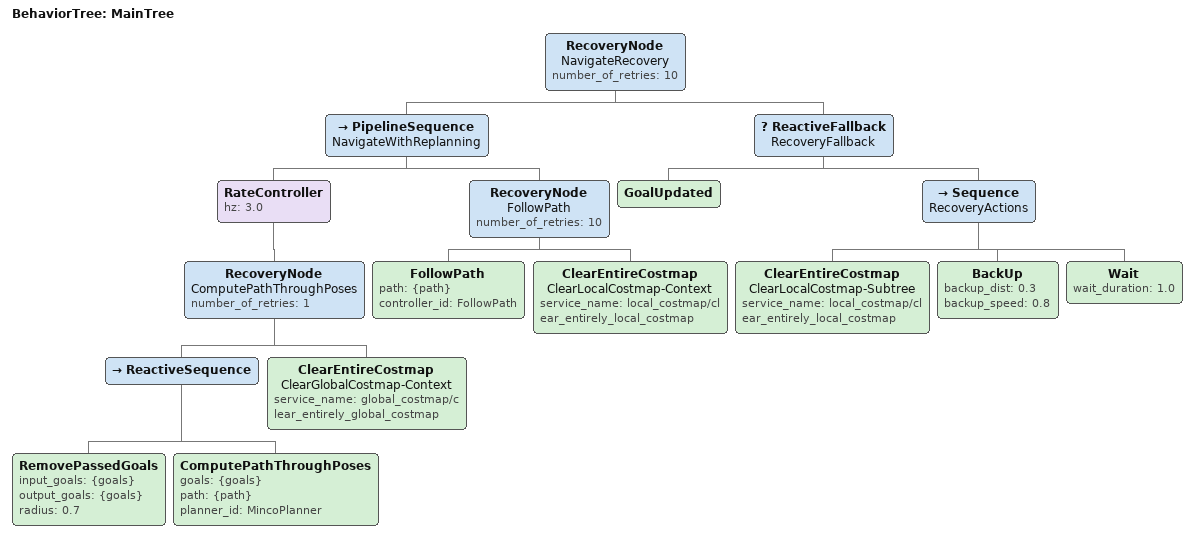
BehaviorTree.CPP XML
<?xml version="1.0" encoding="UTF-8"?>
<root BTCPP_format="3"
      main_tree_to_execute="MainTree">
  <BehaviorTree ID="MainTree">
    <RecoveryNode name="NavigateRecovery"
                  number_of_retries="10">
      <PipelineSequence name="NavigateWithReplanning">
        <RateController hz="3.0">
          <RecoveryNode name="ComputePathThroughPoses"
                        number_of_retries="1">
            <ReactiveSequence>
              <RemovePassedGoals input_goals="{goals}"
                                 output_goals="{goals}"
                                 radius="0.7"/>
              <ComputePathThroughPoses goals="{goals}"
                                       path="{path}"
                                       planner_id="MincoPlanner"/>
            </ReactiveSequence>
            <ClearEntireCostmap name="ClearGlobalCostmap-Context"
                                service_name="global_costmap/clear_entirely_global_costmap"/>
          </RecoveryNode>
        </RateController>
        <RecoveryNode name="FollowPath"
                      number_of_retries="10">
          <FollowPath path="{path}"
                      controller_id="FollowPath"/>
          <ClearEntireCostmap name="ClearLocalCostmap-Context"
                              service_name="local_costmap/clear_entirely_local_costmap"/>
        </RecoveryNode>
      </PipelineSequence>
      <ReactiveFallback name="RecoveryFallback">
        <GoalUpdated/>
          <!-- 改为 ↓：每次都执行相同流程，更快更稳定 -->
          <Sequence name="RecoveryActions">
            <ClearEntireCostmap name="ClearLocalCostmap-Subtree"
                                service_name="local_costmap/clear_entirely_local_costmap"/>
            <BackUp backup_dist="0.3" backup_speed="0.8"/>
            <Wait wait_duration="1.0"/>
          </Sequence>
      </ReactiveFallback>
    </RecoveryNode>
  </BehaviorTree>
</root>
